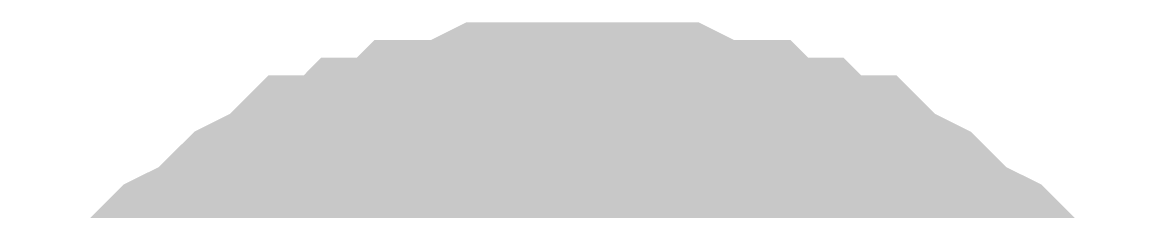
# Model space of a CAD drawing. Header units: inches. Extents: x 0 to 841, y 0 to 594.
# Drawn here: x 561.789 to 563.212, y 380.659 to 380.9 of the extents above; entities that cross this region are included whole.
import ezdxf

# ---------------------------------------------------------------- set-up
doc = ezdxf.new("R2010")
doc.units = ezdxf.units.IN
doc.layers.add('Sheet', color=255, linetype='Continuous')

msp = doc.modelspace()

# ---------------------------------------------------------------- linework, layer by layer
at = {"layer": 'Sheet'}
for points in [[(561.9393, 380.5032, 0.2997, 0.2997, 0), (561.9617, 380.5256, 0.2997, 0.2997, 0), (561.9842, 380.5481, 0.2997, 0.2997, 0), (562.0066, 380.5706, 0.2997, 0.2997, 0), (562.0516, 380.593, 0.2997, 0.2997, 0), (562.074, 380.6155, 0.2997, 0.2997, 0), (562.0965, 380.6379, 0.2997, 0.2997, 0), (562.1414, 380.6604, 0.2997, 0.2997, 0), (562.1639, 380.6828, 0.2997, 0.2997, 0), (562.2088, 380.6828, 0.2997, 0.2997, 0), (562.2312, 380.7053, 0.2997, 0.2997, 0), (562.2761, 380.7053, 0.2997, 0.2997, 0), (562.2986, 380.7278, 0.2997, 0.2997, 0), (562.3435, 380.7278, 0.2997, 0.2997, 0), (562.3884, 380.7502, 0.2997, 0.2997, 0), (562.4109, 380.7502, 0.2997, 0.2997, 0), (562.4558, 380.7502, 0.2997, 0.2997, 0), (562.5007, 380.7502, 0.2997, 0.2997, 0)], [(561.9393, 380.5032, 0.2997, 0.2997, 0), (561.9617, 380.5256, 0.2997, 0.2997, 0), (561.9842, 380.5481, 0.2997, 0.2997, 0), (562.0066, 380.5706, 0.2997, 0.2997, 0), (562.0516, 380.593, 0.2997, 0.2997, 0), (562.074, 380.6155, 0.2997, 0.2997, 0), (562.0965, 380.6379, 0.2997, 0.2997, 0), (562.1414, 380.6604, 0.2997, 0.2997, 0), (562.1639, 380.6828, 0.2997, 0.2997, 0), (562.2088, 380.6828, 0.2997, 0.2997, 0), (562.2312, 380.7053, 0.2997, 0.2997, 0), (562.2761, 380.7053, 0.2997, 0.2997, 0), (562.2986, 380.7278, 0.2997, 0.2997, 0), (562.3435, 380.7278, 0.2997, 0.2997, 0), (562.3884, 380.7502, 0.2997, 0.2997, 0), (562.4109, 380.7502, 0.2997, 0.2997, 0), (562.4558, 380.7502, 0.2997, 0.2997, 0), (562.5007, 380.7502, 0.2997, 0.2997, 0)], [(561.9393, 380.5032, 0.2997, 0.2997, 0), (561.9617, 380.5256, 0.2997, 0.2997, 0), (561.9842, 380.5481, 0.2997, 0.2997, 0), (562.0066, 380.5706, 0.2997, 0.2997, 0), (562.0516, 380.593, 0.2997, 0.2997, 0), (562.074, 380.6155, 0.2997, 0.2997, 0), (562.0965, 380.6379, 0.2997, 0.2997, 0), (562.1414, 380.6604, 0.2997, 0.2997, 0), (562.1639, 380.6828, 0.2997, 0.2997, 0), (562.2088, 380.6828, 0.2997, 0.2997, 0), (562.2312, 380.7053, 0.2997, 0.2997, 0), (562.2761, 380.7053, 0.2997, 0.2997, 0), (562.2986, 380.7278, 0.2997, 0.2997, 0), (562.3435, 380.7278, 0.2997, 0.2997, 0), (562.3884, 380.7502, 0.2997, 0.2997, 0), (562.4109, 380.7502, 0.2997, 0.2997, 0), (562.4558, 380.7502, 0.2997, 0.2997, 0), (562.5007, 380.7502, 0.2997, 0.2997, 0)], [(562.5007, 380.7502, 0.2997, 0.2997, 0), (562.5007, 380.7502, 0.2997, 0.2997, 0)], [(562.5007, 380.7502, 0.2997, 0.2997, 0), (562.5456, 380.7502, 0.2997, 0.2997, 0), (562.5906, 380.7502, 0.2997, 0.2997, 0), (562.613, 380.7502, 0.2997, 0.2997, 0), (562.6579, 380.7278, 0.2997, 0.2997, 0), (562.7028, 380.7278, 0.2997, 0.2997, 0), (562.7253, 380.7053, 0.2997, 0.2997, 0), (562.7702, 380.7053, 0.2997, 0.2997, 0), (562.7927, 380.6828, 0.2997, 0.2997, 0), (562.8376, 380.6828, 0.2997, 0.2997, 0), (562.86, 380.6604, 0.2997, 0.2997, 0), (562.905, 380.6379, 0.2997, 0.2997, 0), (562.9274, 380.6155, 0.2997, 0.2997, 0), (562.9499, 380.593, 0.2997, 0.2997, 0), (562.9948, 380.5706, 0.2997, 0.2997, 0), (563.0173, 380.5481, 0.2997, 0.2997, 0), (563.0397, 380.5256, 0.2997, 0.2997, 0), (563.0622, 380.5032, 0.2997, 0.2997, 0)], [(562.5007, 380.7502, 0.2997, 0.2997, 0), (562.5007, 380.7502, 0.2997, 0.2997, 0)], [(562.5007, 380.7502, 0.2997, 0.2997, 0), (562.5456, 380.7502, 0.2997, 0.2997, 0), (562.5906, 380.7502, 0.2997, 0.2997, 0), (562.613, 380.7502, 0.2997, 0.2997, 0), (562.6579, 380.7278, 0.2997, 0.2997, 0), (562.7028, 380.7278, 0.2997, 0.2997, 0), (562.7253, 380.7053, 0.2997, 0.2997, 0), (562.7702, 380.7053, 0.2997, 0.2997, 0), (562.7927, 380.6828, 0.2997, 0.2997, 0), (562.8376, 380.6828, 0.2997, 0.2997, 0), (562.86, 380.6604, 0.2997, 0.2997, 0), (562.905, 380.6379, 0.2997, 0.2997, 0), (562.9274, 380.6155, 0.2997, 0.2997, 0), (562.9499, 380.593, 0.2997, 0.2997, 0), (562.9948, 380.5706, 0.2997, 0.2997, 0), (563.0173, 380.5481, 0.2997, 0.2997, 0), (563.0397, 380.5256, 0.2997, 0.2997, 0), (563.0622, 380.5032, 0.2997, 0.2997, 0)], [(562.5007, 380.7502, 0.2997, 0.2997, 0), (562.5007, 380.7502, 0.2997, 0.2997, 0)], [(562.5007, 380.7502, 0.2997, 0.2997, 0), (562.5456, 380.7502, 0.2997, 0.2997, 0), (562.5906, 380.7502, 0.2997, 0.2997, 0), (562.613, 380.7502, 0.2997, 0.2997, 0), (562.6579, 380.7278, 0.2997, 0.2997, 0), (562.7028, 380.7278, 0.2997, 0.2997, 0), (562.7253, 380.7053, 0.2997, 0.2997, 0), (562.7702, 380.7053, 0.2997, 0.2997, 0), (562.7927, 380.6828, 0.2997, 0.2997, 0), (562.8376, 380.6828, 0.2997, 0.2997, 0), (562.86, 380.6604, 0.2997, 0.2997, 0), (562.905, 380.6379, 0.2997, 0.2997, 0), (562.9274, 380.6155, 0.2997, 0.2997, 0), (562.9499, 380.593, 0.2997, 0.2997, 0), (562.9948, 380.5706, 0.2997, 0.2997, 0), (563.0173, 380.5481, 0.2997, 0.2997, 0), (563.0397, 380.5256, 0.2997, 0.2997, 0), (563.0622, 380.5032, 0.2997, 0.2997, 0)], [(562.0516, 380.593, 0.0991, 0.0991, 0), (562.074, 380.6155, 0.0991, 0.0991, 0), (562.0965, 380.6379, 0.0991, 0.0991, 0), (562.1414, 380.6604, 0.0991, 0.0991, 0), (562.1639, 380.6828, 0.0991, 0.0991, 0), (562.2088, 380.6828, 0.0991, 0.0991, 0), (562.2312, 380.7053, 0.0991, 0.0991, 0), (562.2761, 380.7053, 0.0991, 0.0991, 0), (562.2986, 380.7278, 0.0991, 0.0991, 0), (562.3435, 380.7278, 0.0991, 0.0991, 0), (562.3884, 380.7502, 0.0991, 0.0991, 0), (562.4109, 380.7502, 0.0991, 0.0991, 0), (562.4558, 380.7502, 0.0991, 0.0991, 0), (562.5007, 380.7502, 0.0991, 0.0991, 0)], [(562.0516, 380.593, 0.0991, 0.0991, 0), (562.074, 380.6155, 0.0991, 0.0991, 0), (562.0965, 380.6379, 0.0991, 0.0991, 0), (562.1414, 380.6604, 0.0991, 0.0991, 0), (562.1639, 380.6828, 0.0991, 0.0991, 0), (562.2088, 380.6828, 0.0991, 0.0991, 0), (562.2312, 380.7053, 0.0991, 0.0991, 0), (562.2761, 380.7053, 0.0991, 0.0991, 0), (562.2986, 380.7278, 0.0991, 0.0991, 0), (562.3435, 380.7278, 0.0991, 0.0991, 0), (562.3884, 380.7502, 0.0991, 0.0991, 0), (562.4109, 380.7502, 0.0991, 0.0991, 0), (562.4558, 380.7502, 0.0991, 0.0991, 0), (562.5007, 380.7502, 0.0991, 0.0991, 0)], [(562.0516, 380.593, 0.0991, 0.0991, 0), (562.074, 380.6155, 0.0991, 0.0991, 0), (562.0965, 380.6379, 0.0991, 0.0991, 0), (562.1414, 380.6604, 0.0991, 0.0991, 0), (562.1639, 380.6828, 0.0991, 0.0991, 0), (562.2088, 380.6828, 0.0991, 0.0991, 0), (562.2312, 380.7053, 0.0991, 0.0991, 0), (562.2761, 380.7053, 0.0991, 0.0991, 0), (562.2986, 380.7278, 0.0991, 0.0991, 0), (562.3435, 380.7278, 0.0991, 0.0991, 0), (562.3884, 380.7502, 0.0991, 0.0991, 0), (562.4109, 380.7502, 0.0991, 0.0991, 0), (562.4558, 380.7502, 0.0991, 0.0991, 0), (562.5007, 380.7502, 0.0991, 0.0991, 0)], [(562.5007, 380.7502, 0.0991, 0.0991, 0), (562.5007, 380.7502, 0.0991, 0.0991, 0)], [(562.5007, 380.7502, 0.0991, 0.0991, 0), (562.5456, 380.7502, 0.0991, 0.0991, 0), (562.5906, 380.7502, 0.0991, 0.0991, 0), (562.613, 380.7502, 0.0991, 0.0991, 0), (562.6579, 380.7278, 0.0991, 0.0991, 0), (562.7028, 380.7278, 0.0991, 0.0991, 0), (562.7253, 380.7053, 0.0991, 0.0991, 0), (562.7702, 380.7053, 0.0991, 0.0991, 0), (562.7927, 380.6828, 0.0991, 0.0991, 0), (562.8376, 380.6828, 0.0991, 0.0991, 0), (562.86, 380.6604, 0.0991, 0.0991, 0), (562.905, 380.6379, 0.0991, 0.0991, 0), (562.9274, 380.6155, 0.0991, 0.0991, 0), (562.9499, 380.593, 0.0991, 0.0991, 0)], [(562.5007, 380.7502, 0.0991, 0.0991, 0), (562.5007, 380.7502, 0.0991, 0.0991, 0)], [(562.5007, 380.7502, 0.0991, 0.0991, 0), (562.5456, 380.7502, 0.0991, 0.0991, 0), (562.5906, 380.7502, 0.0991, 0.0991, 0), (562.613, 380.7502, 0.0991, 0.0991, 0), (562.6579, 380.7278, 0.0991, 0.0991, 0), (562.7028, 380.7278, 0.0991, 0.0991, 0), (562.7253, 380.7053, 0.0991, 0.0991, 0), (562.7702, 380.7053, 0.0991, 0.0991, 0), (562.7927, 380.6828, 0.0991, 0.0991, 0), (562.8376, 380.6828, 0.0991, 0.0991, 0), (562.86, 380.6604, 0.0991, 0.0991, 0), (562.905, 380.6379, 0.0991, 0.0991, 0), (562.9274, 380.6155, 0.0991, 0.0991, 0), (562.9499, 380.593, 0.0991, 0.0991, 0)], [(562.5007, 380.7502, 0.0991, 0.0991, 0), (562.5007, 380.7502, 0.0991, 0.0991, 0)], [(562.5007, 380.7502, 0.0991, 0.0991, 0), (562.5456, 380.7502, 0.0991, 0.0991, 0), (562.5906, 380.7502, 0.0991, 0.0991, 0), (562.613, 380.7502, 0.0991, 0.0991, 0), (562.6579, 380.7278, 0.0991, 0.0991, 0), (562.7028, 380.7278, 0.0991, 0.0991, 0), (562.7253, 380.7053, 0.0991, 0.0991, 0), (562.7702, 380.7053, 0.0991, 0.0991, 0), (562.7927, 380.6828, 0.0991, 0.0991, 0), (562.8376, 380.6828, 0.0991, 0.0991, 0), (562.86, 380.6604, 0.0991, 0.0991, 0), (562.905, 380.6379, 0.0991, 0.0991, 0), (562.9274, 380.6155, 0.0991, 0.0991, 0), (562.9499, 380.593, 0.0991, 0.0991, 0)]]:
    msp.add_lwpolyline(points, format="xyseb", dxfattribs=at)

doc.saveas('drawing.dxf')
